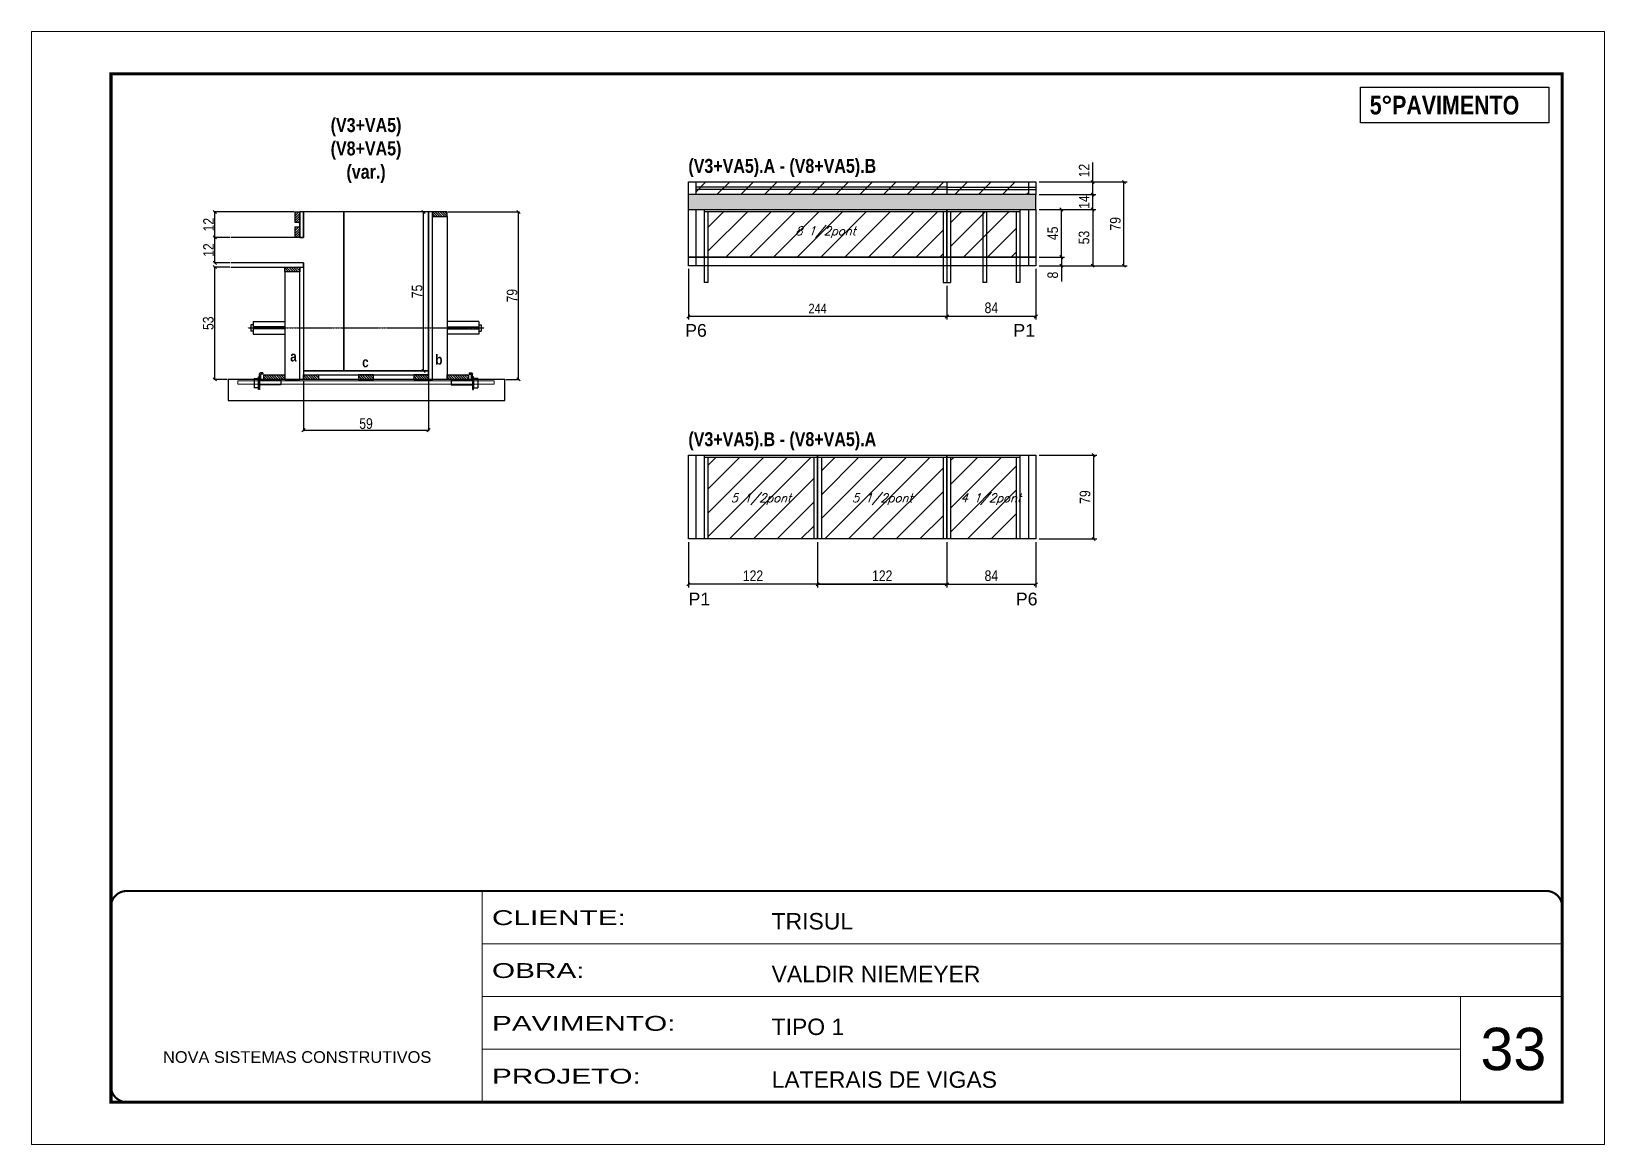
# Model space of a CAD drawing. Extents: x 3330 to 22105, y 1197 to 30204.
# Drawn here: x 12846 to 14331, y 19575 to 20625 of the extents above; entities that cross this region are included whole.
import ezdxf

# ---------------------------------------------------------------- set-up
doc = ezdxf.new("R2010")
doc.units = 0
for name, pattern in [('CONTINUO', [0]), ('DASHED', [0.75, 0.5, -0.25]), ('HIDDEN', [0.375, 0.25, -0.125])]:
    doc.linetypes.add(name, pattern=pattern)
for name, color, linetype in [('5', 5, 'Continuous'), ('barrote', 251, 'Continuous'), ('COTA', 241, 'Continuous'), ('detalhes', 4, 'Continuous'), ('NOMENCLATURA', 7, 'Continuous'), ('Painéis', 200, 'Continuous'), ('presilha', 1, 'Continuous'), ('SARR_2.2x10', 60, 'Continuous'), ('SARR_2.2x7', 40, 'Continuous'), ('SARR_3.5x7', 81, 'Continuous'), ('SARR_EDITAR', 141, 'Continuous'), ('TENSOR', 3, 'Continuous'), ('texto', 7, 'Continuous')]:
    doc.layers.add(name, color=color, linetype=linetype)
for name, color, linetype, lineweight in [('CARIMBO', 255, 'Continuous', 9), ('CONCRETO', 251, 'Continuous', 25), ('Folhas', 255, 'Continuous', 9), ('Hachura', 251, 'Continuous', 9), ('SARRAFO DE PRESSAO', 251, 'DASHED', 9), ('SCO-___-LAJ', 2, 'Continuous', 0)]:
    doc.layers.add(name, color=color, linetype=linetype, lineweight=lineweight)
doc.styles.add('ARIAL', font='arial.ttf')
doc.styles.add('COTA TECNICA', font='techl___.ttf', dxfattribs={"height": 10})
doc.styles.add('COTA TECNICA 2X', font='techl___.ttf', dxfattribs={"height": 10})
doc.styles.add('COTA TECNICA-50', font='techl___.ttf', dxfattribs={"height": 9})
doc.styles.add('Romans', font='romans.shx')
doc.styles.get("Standard").update_dxf_attribs({"font": 'arial.ttf'})
doc.styles.add('TECNICA', font='techb___.ttf', dxfattribs={"height": 10})
doc.styles.add('Tecnologia', font='')
doc.styles.get('Tecnologia').set_extended_font_data('Forgotten Futurist')
doc.dimstyles.new('COTA PAINEL-50', dxfattribs={"dimtxt": 9, "dimasz": 3, "dimexe": 3, "dimexo": 3, "dimgap": 3, "dimtad": 1, "dimdec": 1, "dimzin": 12, "dimdsep": 46, "dimtxsty": 'COTA TECNICA-50', "dimblk1": 'OBLIQUE', "dimblk2": 'OBLIQUE', "dimsah": 1, "dimcen": 0.9, "dimclrd": 4, "dimclre": 4, "dimclrt": 240, "dimadec": 1, "dimazin": 3, "dimtfac": 1, "dimtdec": 1, "dimtmove": 0, "dimatfit": 3, "dimfxl": 1, "dimtolj": 1, "dimtzin": 12, "dimarcsym": 0})
doc.dimstyles.new('PAINEL', dxfattribs={"dimtxt": 10, "dimasz": 3, "dimexe": 3, "dimexo": 3, "dimgap": 3, "dimtad": 1, "dimdec": 1, "dimzin": 12, "dimdsep": 46, "dimtxsty": 'COTA TECNICA', "dimblk1": 'OBLIQUE', "dimblk2": 'OBLIQUE', "dimsah": 1, "dimcen": 0.9, "dimclrd": 4, "dimclre": 4, "dimclrt": 240, "dimadec": 1, "dimazin": 3, "dimtfac": 1, "dimtdec": 1, "dimtmove": 0, "dimatfit": 3, "dimfxl": 1, "dimtolj": 1, "dimtzin": 12, "dimarcsym": 0})
doc.dimstyles.new('SECAO', dxfattribs={"dimscale": 0.333333, "dimtxt": 5, "dimasz": 9, "dimexe": 3, "dimexo": 3, "dimgap": 3, "dimtad": 1, "dimdec": 1, "dimlfac": 0.5, "dimzin": 12, "dimdsep": 46, "dimtxsty": 'COTA TECNICA 2X', "dimblk1": 'OBLIQUE', "dimblk2": 'OBLIQUE', "dimsah": 1, "dimcen": 0.9, "dimclrd": 4, "dimclre": 4, "dimclrt": 240, "dimadec": 1, "dimazin": 3, "dimtfac": 1, "dimtdec": 1, "dimtmove": 0, "dimatfit": 3, "dimfxl": 1, "dimtolj": 1, "dimtzin": 12, "dimarcsym": 0})
pattern_1 = [(135, (46338.4426, -103215.8474), (-1.122532015, -1.122532015), [])]
pattern_2 = [(45, (-116174.941, -6575.657), (-11.2253202, 11.2253202), [])]

# ---------------------------------------------------------------- blocks, each defined once
blk = doc.blocks.new('9999999999')
at = {"color": 30, "linetype": 'CONTINUO'}
for p, q in [((98564.6, 34230.2), (98564.6, 34429.4)), ((98564.6, 34379.6), (99584, 34379.6)), ((98564.6, 34329.8), (99488, 34329.8)), ((99584, 34329.8), (99488, 34329.8)), ((99488, 34329.8), (99488, 34230.2)), ((98564.6, 34280), (99488, 34280))]:
    blk.add_line(p, q, dxfattribs=at)
at = {"color": 30, "linetype": 'CONTINUO', "const_width": 2}
blk.add_lwpolyline([(99584, 34230.2), (99584, 34414.4, 0.414214), (99569, 34429.4), (98229, 34429.4, 0.414214), (98214, 34414.4), (98214, 34245.2, 0.414214), (98229, 34230.2), (99584, 34230.2)], format="xyb", dxfattribs=at)
at = {"layer": 'Folhas'}
blk.add_lwpolyline([(98139, 34190.2), (99624, 34190.2), (99624, 35240.2), (98139, 35240.2)], close=True, dxfattribs=at)
at = {"layer": 'Folhas', "color": 30, "const_width": 3}
blk.add_lwpolyline([(98214, 34230.2), (99584, 34230.2), (99584, 35200.2), (98214, 35200.2)], close=True, dxfattribs=at)
at = {"color": 7, "linetype": 'Continuous', "ltscale": 5, "style": 'ARIAL'}
for s, height, p in [('TRISUL', 15.48, (98837.7, 34393.1)), ('VALDIR NIEMEYER', 15.483, (98837.7, 34343.3)), ('TIPO 1', 15.48, (98837.7, 34293.5)), ('NOVA SISTEMAS CONSTRUTIVOS', 11.059, (98263.2, 34267.2)), ('LATERAIS DE VIGAS', 15.483, (98837.7, 34243.7))]:
    blk.add_text(s, height=height, dxfattribs=at).set_placement(p)
at = {"layer": 'Folhas', "color": 7, "style": 'Tecnologia', "width": 1.5}
for s, p in [('CLIENTE:', (98573.7, 34397.2)), ('OBRA:', (98573.7, 34347.3)), ('PAVIMENTO:', (98573.7, 34297.5)), ('PROJETO:', (98573.7, 34247.7))]:
    blk.add_text(s, height=14, dxfattribs=at).set_placement(p)
blk = doc.blocks.new('PRESILHA METÁLICA 1')
at = {"layer": 'presilha'}
for p, q in [((0, 13), (6, 13)), ((0, 13), (0, 0)), ((6, 0), (0, 0)), ((6, 15.5), (7.5, 15.5)), ((6, -2.5), (6, 15.5)), ((6, 13), (6, 0)), ((7.5, 10.6), (7.5, 19.9)), ((7.5, 15.5), (7.5, -2.5)), ((37.5, 4.1), (7.5, 4.1)), ((12, 21), (8.6, 21)), ((9, 11.6), (9, 18.9)), ((12, 19.5), (9.6, 19.5)), ((37.5, 11), (9.6, 11)), ((12, 21), (12, 19.5)), ((37.5, 11), (37.5, 4.1)), ((7.5, -2.5), (6, -2.5))]:
    blk.add_line(p, q, dxfattribs=at)
for centre, radius, start, end in [((8.6, 19.9), 1.14, 90, 180), ((9.6, 18.9), 0.57, 90, 180), ((9.6, 11.6), 0.57, 180, 270)]:
    blk.add_arc(centre, radius, start, end, dxfattribs=at)
blk = doc.blocks.new('_Oblique')
at = {"color": 0, "linetype": 'ByBlock', "lineweight": -2}
blk.add_line((-0.5, -0.5), (0.5, 0.5), dxfattribs=at)
blk = doc.blocks.new('*D2192')
at = {"layer": 'COTA', "color": 4, "lineweight": -2, "transparency": 16777216}
for p, q in [((13239.5, 20454.3), (13306.9, 20454.3)), ((13305.9, 20296.3), (13305.9, 20454.3)), ((13293.9, 20296.3), (13306.9, 20296.3))]:
    blk.add_line(p, q, dxfattribs=at)
at = {"layer": 'Defpoints', "color": 0, "transparency": 16777216}
for p in [(13238.5, 20454.3), (13305.9, 20454.3), (13292.9, 20296.3)]:
    blk.add_point(p, dxfattribs=at)
at = {"layer": 'COTA', "color": 4, "lineweight": -2, "transparency": 16777216, "xscale": 3, "yscale": 3, "zscale": 3}
for p, rotation in [((13305.9, 20454.3), 90), ((13305.9, 20296.3), 270)]:
    blk.add_blockref('_Oblique', p, dxfattribs=dict(at, rotation=rotation))
at = {"layer": 'COTA', "color": 240, "transparency": 16777216, "insert": (13299.8, 20375.3), "char_height": 10, "attachment_point": 5, "rotation": 90, "style": 'COTA TECNICA 2X'}
blk.add_mtext('\\A1;79', dxfattribs=at)
blk = doc.blocks.new('*D2193')
at = {"layer": 'COTA', "color": 4, "lineweight": -2, "transparency": 16777216}
for p, q in [((13219.9, 20454.3), (13215.2, 20454.3)), ((13216.2, 20304.3), (13216.2, 20454.3)), ((13219.9, 20304.3), (13215.2, 20304.3))]:
    blk.add_line(p, q, dxfattribs=at)
at = {"layer": 'Defpoints', "color": 0, "transparency": 16777216}
for p in [(13216.2, 20454.3), (13220.9, 20454.3), (13220.9, 20304.3)]:
    blk.add_point(p, dxfattribs=at)
at = {"layer": 'COTA', "color": 4, "lineweight": -2, "transparency": 16777216, "xscale": 3, "yscale": 3, "zscale": 3}
for p, rotation in [((13216.2, 20454.3), 90), ((13216.2, 20304.3), 270)]:
    blk.add_blockref('_Oblique', p, dxfattribs=dict(at, rotation=rotation))
at = {"layer": 'COTA', "color": 240, "transparency": 16777216, "insert": (13210.1, 20379.3), "char_height": 10, "attachment_point": 5, "rotation": 90, "style": 'COTA TECNICA 2X'}
blk.add_mtext('\\A1;75', dxfattribs=at)
blk = doc.blocks.new('*D2194')
at = {"layer": 'COTA', "color": 4, "lineweight": -2, "transparency": 16777216}
for p, q in [((13033.2, 20402.3), (13018.2, 20402.3)), ((13019.2, 20296.3), (13019.2, 20402.3)), ((13030.8, 20296.3), (13018.2, 20296.3))]:
    blk.add_line(p, q, dxfattribs=at)
at = {"layer": 'Defpoints', "color": 0, "transparency": 16777216}
for p in [(13019.2, 20402.3), (13034.2, 20402.3), (13031.8, 20296.3)]:
    blk.add_point(p, dxfattribs=at)
at = {"layer": 'COTA', "color": 4, "lineweight": -2, "transparency": 16777216, "xscale": 3, "yscale": 3, "zscale": 3}
for p, rotation in [((13019.2, 20402.3), 90), ((13019.2, 20296.3), 270)]:
    blk.add_blockref('_Oblique', p, dxfattribs=dict(at, rotation=rotation))
at = {"layer": 'COTA', "color": 240, "transparency": 16777216, "insert": (13013, 20349.3), "char_height": 10, "attachment_point": 5, "rotation": 90, "style": 'COTA TECNICA 2X'}
blk.add_mtext('\\A1;53', dxfattribs=at)
blk = doc.blocks.new('*D2195')
at = {"layer": 'COTA', "color": 4, "lineweight": -2, "transparency": 16777216}
for p, q in [((13033.2, 20430.3), (13018.2, 20430.3)), ((13019.2, 20406.3), (13019.2, 20430.3)), ((13033.2, 20406.3), (13018.2, 20406.3))]:
    blk.add_line(p, q, dxfattribs=at)
at = {"layer": 'Defpoints', "color": 0, "transparency": 16777216}
for p in [(13019.2, 20430.3), (13034.2, 20430.3), (13034.2, 20406.3)]:
    blk.add_point(p, dxfattribs=at)
at = {"layer": 'COTA', "color": 4, "lineweight": -2, "transparency": 16777216, "xscale": 3, "yscale": 3, "zscale": 3}
for p, rotation in [((13019.2, 20430.3), 90), ((13019.2, 20406.3), 270)]:
    blk.add_blockref('_Oblique', p, dxfattribs=dict(at, rotation=rotation))
at = {"layer": 'COTA', "color": 240, "transparency": 16777216, "insert": (13013.2, 20418.3), "char_height": 10, "attachment_point": 5, "rotation": 90, "style": 'COTA TECNICA 2X'}
blk.add_mtext('\\A1;12', dxfattribs=at)
blk = doc.blocks.new('*D2196')
at = {"layer": 'COTA', "color": 4, "lineweight": -2, "transparency": 16777216}
for p, q in [((13093.9, 20454.3), (13018.2, 20454.3)), ((13019.2, 20430.3), (13019.2, 20454.3)), ((13033.2, 20430.3), (13018.2, 20430.3))]:
    blk.add_line(p, q, dxfattribs=at)
at = {"layer": 'Defpoints', "color": 0, "transparency": 16777216}
for p in [(13019.2, 20454.3), (13094.9, 20454.3), (13034.2, 20430.3)]:
    blk.add_point(p, dxfattribs=at)
at = {"layer": 'COTA', "color": 4, "lineweight": -2, "transparency": 16777216, "xscale": 3, "yscale": 3, "zscale": 3}
for p, rotation in [((13019.2, 20454.3), 90), ((13019.2, 20430.3), 270)]:
    blk.add_blockref('_Oblique', p, dxfattribs=dict(at, rotation=rotation))
at = {"layer": 'COTA', "color": 240, "transparency": 16777216, "insert": (13013.2, 20442.3), "char_height": 10, "attachment_point": 5, "rotation": 90, "style": 'COTA TECNICA 2X'}
blk.add_mtext('\\A1;12', dxfattribs=at)
blk = doc.blocks.new('*D2197')
at = {"layer": 'COTA', "color": 4, "lineweight": -2, "transparency": 16777216}
for p, q in [((13102.9, 20295.3), (13102.9, 20247.4)), ((13220.9, 20295.3), (13220.9, 20247.4)), ((13102.9, 20248.4), (13220.9, 20248.4))]:
    blk.add_line(p, q, dxfattribs=at)
at = {"layer": 'Defpoints', "color": 0, "transparency": 16777216}
for p in [(13102.9, 20296.3), (13220.9, 20296.3), (13220.9, 20248.4)]:
    blk.add_point(p, dxfattribs=at)
at = {"layer": 'COTA', "color": 4, "lineweight": -2, "transparency": 16777216, "xscale": 3, "yscale": 3, "zscale": 3, "rotation": 180}
blk.add_blockref('_Oblique', (13102.9, 20248.4), dxfattribs=at)
at = {"layer": 'COTA', "color": 4, "lineweight": -2, "transparency": 16777216, "xscale": 3, "yscale": 3, "zscale": 3}
blk.add_blockref('_Oblique', (13220.9, 20248.4), dxfattribs=at)
at = {"layer": 'COTA', "color": 240, "transparency": 16777216, "insert": (13161.9, 20254.6), "char_height": 10, "attachment_point": 5, "style": 'COTA TECNICA 2X'}
blk.add_mtext('\\A1;59', dxfattribs=at)
blk = doc.blocks.new('*D2203')
at = {"layer": 'COTA', "color": 4, "linetype": 'ByBlock', "lineweight": -2, "transparency": 16777216}
for p, q in [((13466.2, 20400.6), (13466.2, 20352.7)), ((13710.2, 20384.6), (13710.2, 20352.7)), ((13710.2, 20355.7), (13466.2, 20355.7))]:
    blk.add_line(p, q, dxfattribs=at)
at = {"layer": 'Defpoints', "color": 0, "linetype": 'ByBlock', "transparency": 16777216}
for p in [(13466.2, 20403.6), (13710.2, 20387.6), (13466.2, 20355.7)]:
    blk.add_point(p, dxfattribs=at)
at = {"layer": 'COTA', "color": 4, "linetype": 'ByBlock', "lineweight": -2, "transparency": 16777216, "xscale": 3, "yscale": 3, "zscale": 3, "rotation": 180}
blk.add_blockref('_Oblique', (13466.2, 20355.7), dxfattribs=at)
at = {"layer": 'COTA', "color": 4, "linetype": 'ByBlock', "lineweight": -2, "transparency": 16777216, "xscale": 3, "yscale": 3, "zscale": 3}
blk.add_blockref('_Oblique', (13710.2, 20355.7), dxfattribs=at)
at = {"layer": 'COTA', "color": 240, "linetype": 'ByBlock', "transparency": 16777216, "insert": (13588.2, 20363.2), "char_height": 9, "attachment_point": 5, "style": 'COTA TECNICA-50'}
blk.add_mtext('\\A1;244', dxfattribs=at)
blk = doc.blocks.new('*D2204')
at = {"layer": 'COTA', "color": 4, "linetype": 'ByBlock', "lineweight": -2, "transparency": 16777216}
for p, q in [((13794.2, 20400.6), (13794.2, 20352.7)), ((13710.2, 20384.6), (13710.2, 20352.7)), ((13794.2, 20355.7), (13710.2, 20355.7))]:
    blk.add_line(p, q, dxfattribs=at)
at = {"layer": 'Defpoints', "color": 0, "linetype": 'ByBlock', "transparency": 16777216}
for p in [(13794.2, 20403.6), (13710.2, 20387.6), (13710.2, 20355.7)]:
    blk.add_point(p, dxfattribs=at)
at = {"layer": 'COTA', "color": 4, "linetype": 'ByBlock', "lineweight": -2, "transparency": 16777216, "xscale": 3, "yscale": 3, "zscale": 3, "rotation": 180}
blk.add_blockref('_Oblique', (13710.2, 20355.7), dxfattribs=at)
at = {"layer": 'COTA', "color": 4, "linetype": 'ByBlock', "lineweight": -2, "transparency": 16777216, "xscale": 3, "yscale": 3, "zscale": 3}
blk.add_blockref('_Oblique', (13794.2, 20355.7), dxfattribs=at)
at = {"layer": 'COTA', "color": 240, "linetype": 'ByBlock', "transparency": 16777216, "insert": (13752.2, 20363.8), "char_height": 10, "attachment_point": 5, "style": 'COTA TECNICA'}
blk.add_mtext('\\A1;84', dxfattribs=at)
blk = doc.blocks.new('*D2205')
at = {"layer": 'COTA', "color": 4, "linetype": 'ByBlock', "lineweight": -2, "transparency": 16777216}
for p, q in [((13797.2, 20456.6), (13850.9, 20456.6)), ((13847.9, 20456.6), (13847.9, 20403.6)), ((13797.2, 20403.6), (13850.9, 20403.6))]:
    blk.add_line(p, q, dxfattribs=at)
at = {"layer": 'Defpoints', "color": 0, "linetype": 'ByBlock', "transparency": 16777216}
for p in [(13794.2, 20456.6), (13794.2, 20403.6), (13847.9, 20403.6)]:
    blk.add_point(p, dxfattribs=at)
at = {"layer": 'COTA', "color": 4, "linetype": 'ByBlock', "lineweight": -2, "transparency": 16777216, "xscale": 3, "yscale": 3, "zscale": 3}
for p, rotation in [((13847.9, 20456.6), 90), ((13847.9, 20403.6), 270)]:
    blk.add_blockref('_Oblique', p, dxfattribs=dict(at, rotation=rotation))
at = {"layer": 'COTA', "color": 240, "linetype": 'ByBlock', "transparency": 16777216, "insert": (13839.7, 20430.1), "char_height": 10, "attachment_point": 5, "rotation": 90, "style": 'COTA TECNICA'}
blk.add_mtext('\\A1;53', dxfattribs=at)
blk = doc.blocks.new('*D2206')
at = {"layer": 'COTA', "color": 4, "linetype": 'ByBlock', "lineweight": -2, "transparency": 16777216}
for p, q in [((13797.2, 20470.6), (13850.9, 20470.6)), ((13847.9, 20456.6), (13847.9, 20470.6)), ((13797.2, 20456.6), (13850.9, 20456.6))]:
    blk.add_line(p, q, dxfattribs=at)
at = {"layer": 'Defpoints', "color": 0, "linetype": 'ByBlock', "transparency": 16777216}
for p in [(13794.2, 20470.6), (13847.9, 20470.6), (13794.2, 20456.6)]:
    blk.add_point(p, dxfattribs=at)
at = {"layer": 'COTA', "color": 4, "linetype": 'ByBlock', "lineweight": -2, "transparency": 16777216, "xscale": 3, "yscale": 3, "zscale": 3}
for p, rotation in [((13847.9, 20470.6), 90), ((13847.9, 20456.6), 270)]:
    blk.add_blockref('_Oblique', p, dxfattribs=dict(at, rotation=rotation))
at = {"layer": 'COTA', "color": 240, "linetype": 'ByBlock', "transparency": 16777216, "insert": (13839.8, 20463.6), "char_height": 10, "attachment_point": 5, "rotation": 90, "style": 'COTA TECNICA'}
blk.add_mtext('\\A1;14', dxfattribs=at)
blk = doc.blocks.new('*D2207')
at = {"layer": 'COTA', "color": 4, "linetype": 'ByBlock', "lineweight": -2, "transparency": 16777216}
for p, q in [((13797.2, 20456.6), (13821.3, 20456.6)), ((13818.3, 20411.6), (13818.3, 20456.6)), ((13797.2, 20411.6), (13821.3, 20411.6))]:
    blk.add_line(p, q, dxfattribs=at)
at = {"layer": 'Defpoints', "color": 0, "linetype": 'ByBlock', "transparency": 16777216}
for p in [(13794.2, 20456.6), (13818.3, 20456.6), (13794.2, 20411.6)]:
    blk.add_point(p, dxfattribs=at)
at = {"layer": 'COTA', "color": 4, "linetype": 'ByBlock', "lineweight": -2, "transparency": 16777216, "xscale": 3, "yscale": 3, "zscale": 3}
for p, rotation in [((13818.3, 20456.6), 90), ((13818.3, 20411.6), 270)]:
    blk.add_blockref('_Oblique', p, dxfattribs=dict(at, rotation=rotation))
at = {"layer": 'COTA', "color": 240, "linetype": 'ByBlock', "transparency": 16777216, "insert": (13810.2, 20434.1), "char_height": 10, "attachment_point": 5, "rotation": 90, "style": 'COTA TECNICA'}
blk.add_mtext('\\A1;45', dxfattribs=at)
blk = doc.blocks.new('*D2208')
at = {"layer": 'COTA', "color": 4, "linetype": 'ByBlock', "lineweight": -2, "transparency": 16777216}
for p, q in [((13797.2, 20411.6), (13821.3, 20411.6)), ((13818.3, 20411.6), (13818.3, 20403.6)), ((13797.2, 20403.6), (13821.3, 20403.6)), ((13818.3, 20403.6), (13818.3, 20388.8))]:
    blk.add_line(p, q, dxfattribs=at)
at = {"layer": 'Defpoints', "color": 0, "linetype": 'ByBlock', "transparency": 16777216}
for p in [(13794.2, 20411.6), (13794.2, 20403.6), (13818.3, 20403.6)]:
    blk.add_point(p, dxfattribs=at)
at = {"layer": 'COTA', "color": 4, "linetype": 'ByBlock', "lineweight": -2, "transparency": 16777216, "xscale": 3, "yscale": 3, "zscale": 3}
for p, rotation in [((13818.3, 20411.6), 90), ((13818.3, 20403.6), 270)]:
    blk.add_blockref('_Oblique', p, dxfattribs=dict(at, rotation=rotation))
at = {"layer": 'COTA', "color": 240, "linetype": 'ByBlock', "transparency": 16777216, "insert": (13810.2, 20394.7), "char_height": 10, "attachment_point": 5, "rotation": 90, "style": 'COTA TECNICA'}
blk.add_mtext('\\A1;8', dxfattribs=at)
blk = doc.blocks.new('*D2209')
at = {"layer": 'COTA', "color": 4, "linetype": 'ByBlock', "lineweight": -2, "transparency": 16777216}
for p, q in [((13847.9, 20482.6), (13847.9, 20500.9)), ((13797.2, 20482.6), (13850.9, 20482.6)), ((13847.9, 20470.6), (13847.9, 20482.6)), ((13797.2, 20470.6), (13850.9, 20470.6))]:
    blk.add_line(p, q, dxfattribs=at)
at = {"layer": 'Defpoints', "color": 0, "linetype": 'ByBlock', "transparency": 16777216}
for p in [(13794.2, 20482.6), (13847.9, 20482.6), (13794.2, 20470.6)]:
    blk.add_point(p, dxfattribs=at)
at = {"layer": 'COTA', "color": 4, "linetype": 'ByBlock', "lineweight": -2, "transparency": 16777216, "xscale": 3, "yscale": 3, "zscale": 3}
for p, rotation in [((13847.9, 20482.6), 90), ((13847.9, 20470.6), 270)]:
    blk.add_blockref('_Oblique', p, dxfattribs=dict(at, rotation=rotation))
at = {"layer": 'COTA', "color": 240, "linetype": 'ByBlock', "transparency": 16777216, "insert": (13839.8, 20493.3), "char_height": 10, "attachment_point": 5, "rotation": 90, "style": 'COTA TECNICA'}
blk.add_mtext('\\A1;12', dxfattribs=at)
blk = doc.blocks.new('*D2210')
at = {"layer": 'COTA', "color": 4, "linetype": 'ByBlock', "lineweight": -2, "transparency": 16777216}
for p, q in [((13797.2, 20482.6), (13880.4, 20482.6)), ((13877.4, 20403.6), (13877.4, 20482.6)), ((13797.2, 20403.6), (13880.4, 20403.6))]:
    blk.add_line(p, q, dxfattribs=at)
at = {"layer": 'Defpoints', "color": 0, "linetype": 'ByBlock', "transparency": 16777216}
for p in [(13794.2, 20482.6), (13877.4, 20482.6), (13794.2, 20403.6)]:
    blk.add_point(p, dxfattribs=at)
at = {"layer": 'COTA', "color": 4, "linetype": 'ByBlock', "lineweight": -2, "transparency": 16777216, "xscale": 3, "yscale": 3, "zscale": 3}
for p, rotation in [((13877.4, 20482.6), 90), ((13877.4, 20403.6), 270)]:
    blk.add_blockref('_Oblique', p, dxfattribs=dict(at, rotation=rotation))
at = {"layer": 'COTA', "color": 240, "linetype": 'ByBlock', "transparency": 16777216, "insert": (13869.3, 20443.1), "char_height": 10, "attachment_point": 5, "rotation": 90, "style": 'COTA TECNICA'}
blk.add_mtext('\\A1;79', dxfattribs=at)
blk = doc.blocks.new('*D2214')
at = {"layer": 'COTA', "color": 4, "linetype": 'ByBlock', "lineweight": -2, "transparency": 16777216}
for p, q in [((13466.2, 20142.8), (13466.2, 20100)), ((13588.2, 20142.8), (13588.2, 20100)), ((13588.2, 20103), (13466.2, 20103))]:
    blk.add_line(p, q, dxfattribs=at)
at = {"layer": 'Defpoints', "color": 0, "linetype": 'ByBlock', "transparency": 16777216}
for p in [(13466.2, 20145.8), (13588.2, 20145.8), (13466.2, 20103)]:
    blk.add_point(p, dxfattribs=at)
at = {"layer": 'COTA', "color": 4, "linetype": 'ByBlock', "lineweight": -2, "transparency": 16777216, "xscale": 3, "yscale": 3, "zscale": 3, "rotation": 180}
blk.add_blockref('_Oblique', (13466.2, 20103), dxfattribs=at)
at = {"layer": 'COTA', "color": 4, "linetype": 'ByBlock', "lineweight": -2, "transparency": 16777216, "xscale": 3, "yscale": 3, "zscale": 3}
blk.add_blockref('_Oblique', (13588.2, 20103), dxfattribs=at)
at = {"layer": 'COTA', "color": 240, "linetype": 'ByBlock', "transparency": 16777216, "insert": (13527.2, 20111.1), "char_height": 10, "attachment_point": 5, "style": 'COTA TECNICA'}
blk.add_mtext('\\A1;122', dxfattribs=at)
blk = doc.blocks.new('*D2215')
at = {"layer": 'COTA', "color": 4, "linetype": 'ByBlock', "lineweight": -2, "transparency": 16777216}
for p, q in [((13588.2, 20142.8), (13588.2, 20100)), ((13710.2, 20142.8), (13710.2, 20100)), ((13588.2, 20103), (13710.2, 20103))]:
    blk.add_line(p, q, dxfattribs=at)
at = {"layer": 'Defpoints', "color": 0, "linetype": 'ByBlock', "transparency": 16777216}
for p in [(13588.2, 20145.8), (13710.2, 20145.8), (13710.2, 20103)]:
    blk.add_point(p, dxfattribs=at)
at = {"layer": 'COTA', "color": 4, "linetype": 'ByBlock', "lineweight": -2, "transparency": 16777216, "xscale": 3, "yscale": 3, "zscale": 3, "rotation": 180}
blk.add_blockref('_Oblique', (13588.2, 20103), dxfattribs=at)
at = {"layer": 'COTA', "color": 4, "linetype": 'ByBlock', "lineweight": -2, "transparency": 16777216, "xscale": 3, "yscale": 3, "zscale": 3}
blk.add_blockref('_Oblique', (13710.2, 20103), dxfattribs=at)
at = {"layer": 'COTA', "color": 240, "linetype": 'ByBlock', "transparency": 16777216, "insert": (13649.2, 20111.1), "char_height": 10, "attachment_point": 5, "style": 'COTA TECNICA'}
blk.add_mtext('\\A1;122', dxfattribs=at)
blk = doc.blocks.new('*D2216')
at = {"layer": 'COTA', "color": 4, "linetype": 'ByBlock', "lineweight": -2, "transparency": 16777216}
for p, q in [((13588.2, 20142.8), (13588.2, 20100)), ((13710.2, 20142.8), (13710.2, 20100)), ((13710.2, 20103), (13588.2, 20103))]:
    blk.add_line(p, q, dxfattribs=at)
at = {"layer": 'Defpoints', "color": 0, "linetype": 'ByBlock', "transparency": 16777216}
for p in [(13588.2, 20145.8), (13710.2, 20145.8), (13588.2, 20103)]:
    blk.add_point(p, dxfattribs=at)
at = {"layer": 'COTA', "color": 4, "linetype": 'ByBlock', "lineweight": -2, "transparency": 16777216, "xscale": 3, "yscale": 3, "zscale": 3, "rotation": 180}
blk.add_blockref('_Oblique', (13588.2, 20103), dxfattribs=at)
at = {"layer": 'COTA', "color": 4, "linetype": 'ByBlock', "lineweight": -2, "transparency": 16777216, "xscale": 3, "yscale": 3, "zscale": 3}
blk.add_blockref('_Oblique', (13710.2, 20103), dxfattribs=at)
at = {"layer": 'COTA', "color": 240, "linetype": 'ByBlock', "transparency": 16777216, "insert": (13649.2, 20111.1), "char_height": 10, "attachment_point": 5, "style": 'COTA TECNICA'}
blk.add_mtext('\\A1;122', dxfattribs=at)
blk = doc.blocks.new('*D2217')
at = {"layer": 'COTA', "color": 4, "linetype": 'ByBlock', "lineweight": -2, "transparency": 16777216}
for p, q in [((13710.2, 20142.8), (13710.2, 20100)), ((13794.2, 20142.8), (13794.2, 20100)), ((13710.2, 20103), (13794.2, 20103))]:
    blk.add_line(p, q, dxfattribs=at)
at = {"layer": 'Defpoints', "color": 0, "linetype": 'ByBlock', "transparency": 16777216}
for p in [(13710.2, 20145.8), (13794.2, 20145.8), (13794.2, 20103)]:
    blk.add_point(p, dxfattribs=at)
at = {"layer": 'COTA', "color": 4, "linetype": 'ByBlock', "lineweight": -2, "transparency": 16777216, "xscale": 3, "yscale": 3, "zscale": 3, "rotation": 180}
blk.add_blockref('_Oblique', (13710.2, 20103), dxfattribs=at)
at = {"layer": 'COTA', "color": 4, "linetype": 'ByBlock', "lineweight": -2, "transparency": 16777216, "xscale": 3, "yscale": 3, "zscale": 3}
blk.add_blockref('_Oblique', (13794.2, 20103), dxfattribs=at)
at = {"layer": 'COTA', "color": 240, "linetype": 'ByBlock', "transparency": 16777216, "insert": (13752.2, 20111.1), "char_height": 10, "attachment_point": 5, "style": 'COTA TECNICA'}
blk.add_mtext('\\A1;84', dxfattribs=at)
blk = doc.blocks.new('*D2218')
at = {"layer": 'COTA', "color": 4, "linetype": 'ByBlock', "lineweight": -2, "transparency": 16777216}
for p, q in [((13797.2, 20224.8), (13851.8, 20224.8)), ((13848.8, 20145.8), (13848.8, 20224.8)), ((13797.2, 20145.8), (13851.8, 20145.8))]:
    blk.add_line(p, q, dxfattribs=at)
at = {"layer": 'Defpoints', "color": 0, "linetype": 'ByBlock', "transparency": 16777216}
for p in [(13794.2, 20224.8), (13848.8, 20224.8), (13794.2, 20145.8)]:
    blk.add_point(p, dxfattribs=at)
at = {"layer": 'COTA', "color": 4, "linetype": 'ByBlock', "lineweight": -2, "transparency": 16777216, "xscale": 3, "yscale": 3, "zscale": 3}
for p, rotation in [((13848.8, 20224.8), 90), ((13848.8, 20145.8), 270)]:
    blk.add_blockref('_Oblique', p, dxfattribs=dict(at, rotation=rotation))
at = {"layer": 'COTA', "color": 240, "linetype": 'ByBlock', "transparency": 16777216, "insert": (13840.7, 20185.3), "char_height": 10, "attachment_point": 5, "rotation": 90, "style": 'COTA TECNICA'}
blk.add_mtext('\\A1;79', dxfattribs=at)

msp = doc.modelspace()

# ---------------------------------------------------------------- hatches: boundary and pattern name
at = {"layer": 'COTA', "linetype": 'ByBlock'}
h = msp.add_hatch(dxfattribs=at)
h.set_pattern_fill('AR-CONC', color=256, scale=0.03)
h.set_pattern_definition([(50, (-117565.7733, -9535.134), (5.46554007, -0.47817257), [0.5715, -6.2865]), (355, (-117565.7733, -9535.134), (-1.05730264, 5.73170536), [0.4572, -5.02921753]), (100.4514447, (-117565.318, -9535.174), (4.40823741, 5.25353256), [0.48570026, -5.34270734]), (46.1842, (-117565.7733, -9533.61), (8.13237123, -1.26126984), [0.85725, -9.42975]), (96.6355576, (-117565.096, -9533.715), (7.122124, 7.42278374), [0.7285507, -8.01406824]), (351.184151, (-117565.773, -9533.61), (7.122124, 7.42278374), [0.685799, -7.54379196]), (21, (-117565.0113, -9533.991), (4.54843174, -3.06795595), [0.5715, -6.2865]), (326, (-117565.0113, -9533.991), (1.85406085, 5.52563898), [0.4572, -5.0292]), (71.451445, (-117564.6323, -9534.2467), (6.40249258, 2.45768307), [0.48570026, -5.34269813]), (37.5, (-117565.7733, -9535.134), (0.092658098, 2.536651166), [0, -4.96824, 0, -5.1054, 0, -5.04825]), (7.5, (-117565.7733, -9535.134), (2.004589875, 3.005417245), [0, -2.91084, 0, -4.85394, 0, -1.92405]), (327.5, (-117567.4726, -9535.134), (4.067717855, -0.17186232), [0, -1.905, 0, -5.9436, 0, -7.8867]), (317.5, (-117568.2346, -9535.134), (4.44387544, 0.76279473), [0, -2.4765, 0, -3.94716, 0, -5.6007])])
h.paths.add_polyline_path([(13710.21, 20470.6), (13466.21, 20470.6), (13466.21, 20456.6), (13710.21, 20456.6), (13794.21, 20456.6), (13794.21, 20470.6)])
at = {"layer": 'Hachura', "linetype": 'ByBlock'}
h = msp.add_hatch(dxfattribs=at)
h.set_pattern_fill('ANSI31', color=256, scale=5)
h.set_pattern_definition(pattern_2)
h.paths.add_polyline_path([(13473.21, 20482.6), (13473.21, 20477.6), (13710.21, 20477.6), (13710.21, 20482.6)])
h.paths.add_polyline_path([(13710.21, 20482.6), (13710.21, 20477.6), (13787.21, 20477.6), (13787.21, 20482.6)])
h.paths.add_polyline_path([(13787.21, 20470.6), (13787.21, 20475.6), (13710.21, 20475.6), (13710.21, 20470.6)])
h.paths.add_polyline_path([(13710.21, 20475.6), (13473.21, 20475.6), (13473.21, 20470.6), (13710.21, 20470.6)])
h.paths.add_polyline_path([(13473.21, 20477.6), (13473.21, 20475.6), (13710.21, 20475.6), (13710.21, 20477.6)])
h.paths.add_polyline_path([(13787.21, 20475.6), (13787.21, 20477.6), (13710.21, 20477.6), (13710.21, 20475.6)])
h = msp.add_hatch(dxfattribs=at)
h.set_pattern_fill('ANSI31', color=256, scale=5)
h.set_pattern_definition(pattern_2)
h.paths.add_polyline_path([(13484.71, 20454.4), (13484.71, 20411.6), (13706.71, 20411.6), (13706.71, 20454.4)])
h.paths.add_polyline_path([(13713.71, 20411.6), (13744.18, 20411.6), (13744.18, 20454.4), (13713.71, 20454.4)])
h.paths.add_polyline_path([(13775.71, 20454.4), (13747.68, 20454.4), (13747.68, 20411.6), (13775.71, 20411.6)])
h.paths.add_polyline_path([(13744.18, 20411.6), (13747.68, 20411.6), (13747.68, 20454.4), (13744.18, 20454.4)])
h = msp.add_hatch(dxfattribs=at)
h.set_pattern_fill('ANSI31', color=256, scale=5)
h.set_pattern_definition(pattern_2)
h.paths.add_polyline_path([(13484.71, 20222.59), (13484.71, 20145.79), (13584.71, 20145.79), (13584.71, 20222.59)])
h.paths.add_polyline_path([(13591.71, 20222.59), (13591.71, 20145.79), (13706.71, 20145.79), (13706.71, 20222.59)])
h.paths.add_polyline_path([(13713.71, 20222.59), (13713.71, 20145.79), (13775.71, 20145.79), (13775.71, 20222.59)])
at = {"layer": 'SARR_2.2x10'}
h = msp.add_hatch(dxfattribs=at)
h.set_pattern_fill('ANSI31', color=256, scale=0.5, angle=90)
h.set_pattern_definition([(135, (46258.8426, -103215.8474), (-1.122532015, -1.122532015), [])])
h.paths.add_polyline_path([(13065.3, 20300.72), (13065.3, 20296.32), (13085.3, 20296.32), (13085.3, 20300.72)])
h = msp.add_hatch(dxfattribs=at)
h.set_pattern_fill('ANSI31', color=256, scale=0.5, angle=90)
h.set_pattern_definition([(135, (46432.0426, -103215.8474), (-1.122532015, -1.122532015), [])])
h.paths.add_polyline_path([(13238.5, 20300.72), (13238.5, 20296.32), (13258.5, 20296.32), (13258.5, 20300.72)])
at = {"layer": 'SARR_2.2x7'}
h = msp.add_hatch(dxfattribs=at)
h.set_pattern_fill('ANSI31', color=256, scale=0.5, angle=180)
h.set_pattern_definition([(225, (136611.4736, 53607.861), (1.122532015, -1.122532015), [])])
h.paths.add_polyline_path([(13094.9, 20444.32), (13099.3, 20444.32), (13099.3, 20454.32), (13094.9, 20454.32)])
h = msp.add_hatch(dxfattribs=at)
h.set_pattern_fill('ANSI31', color=256, scale=0.5, angle=90)
h.set_pattern_definition([(135, (46332.8426, -103062.2474), (-1.122532015, -1.122532015), [])])
h.paths.add_polyline_path([(13224.5, 20454.32), (13224.5, 20449.92), (13238.5, 20449.92), (13238.5, 20454.32)])
h = msp.add_hatch(dxfattribs=at)
h.set_pattern_fill('ANSI31', color=256, scale=0.5, angle=180)
h.set_pattern_definition([(225, (136611.4736, 53593.861), (1.122532015, -1.122532015), [])])
h.paths.add_polyline_path([(13094.9, 20430.32), (13099.3, 20430.32), (13099.3, 20440.32), (13094.9, 20440.32)])
h = msp.add_hatch(dxfattribs=at)
h.set_pattern_fill('ANSI31', color=256, scale=0.5, angle=90)
h.set_pattern_definition([(135, (46252.8426, -103114.2474), (-1.122532015, -1.122532015), [])])
h.paths.add_polyline_path([(13099.3, 20402.32), (13099.3, 20397.92), (13085.3, 20397.92), (13085.3, 20402.32)])
h = msp.add_hatch(dxfattribs=at)
h.set_pattern_fill('ANSI31', color=256, scale=0.5, angle=90)
h.set_pattern_definition(pattern_1)
h.paths.add_polyline_path([(13116.9, 20296.32), (13116.9, 20300.72), (13102.9, 20300.72), (13102.9, 20296.32)])
h = msp.add_hatch(dxfattribs=at)
h.set_pattern_fill('ANSI31', color=256, scale=0.5, angle=90)
h.set_pattern_definition([(135, (46286.4426, -103215.8474), (-1.122532015, -1.122532015), [])])
h.paths.add_polyline_path([(13154.9, 20296.32), (13154.9, 20300.72), (13168.9, 20300.72), (13168.9, 20296.32)])
h = msp.add_hatch(dxfattribs=at)
h.set_pattern_fill('ANSI31', color=256, scale=0.5, angle=90)
h.set_pattern_definition(pattern_1)
h.paths.add_polyline_path([(13206.9, 20296.32), (13206.9, 20300.72), (13220.9, 20300.72), (13220.9, 20296.32)])

# ---------------------------------------------------------------- linework, layer by layer
at = {"ltscale": 3}
for p, q in [((13053.3, 20347.89), (13053.3, 20341.89)), ((13055.3, 20347.89), (13053.3, 20347.89)), ((13055.3, 20350.89), (13055.3, 20338.89)), ((13055.3, 20350.89), (13085.3, 20350.89)), ((13085.3, 20345.89), (13055.3, 20345.89)), ((13268.5, 20350.89), (13238.5, 20350.89)), ((13238.5, 20345.89), (13268.5, 20345.89)), ((13268.5, 20350.89), (13268.5, 20338.89)), ((13268.5, 20347.89), (13270.5, 20347.89)), ((13270.5, 20347.89), (13270.5, 20341.89)), ((13055.3, 20341.89), (13053.3, 20341.89)), ((13085.3, 20343.89), (13055.3, 20343.89)), ((13055.3, 20338.89), (13085.3, 20338.89)), ((13238.5, 20343.89), (13268.5, 20343.89)), ((13268.5, 20338.89), (13238.5, 20338.89)), ((13268.5, 20341.89), (13270.5, 20341.89))]:
    msp.add_line(p, q, dxfattribs=at)
at = {"layer": 'barrote'}
msp.add_lwpolyline([(13031.85, 20276.32), (13292.88, 20276.32), (13292.88, 20296.32), (13031.85, 20296.32)], close=True, dxfattribs=at)
at = {"layer": 'CONCRETO', "linetype": 'Continuous'}
for p, q in [((13099.3, 20430.32), (13099.3, 20454.32)), ((13220.9, 20454.32), (13102.9, 20454.32)), ((13102.9, 20454.32), (13102.9, 20430.32)), ((13140.9, 20454.32), (13140.9, 20304.32)), ((13140.9, 20304.32), (13140.9, 20454.32)), ((13220.9, 20304.32), (13220.9, 20454.32)), ((13102.9, 20430.32), (13034.21, 20430.32)), ((13102.9, 20406.32), (13102.9, 20304.32)), ((13102.9, 20304.32), (13220.9, 20304.32)), ((13140.9, 20304.32), (13220.9, 20304.32))]:
    msp.add_line(p, q, dxfattribs=at)
at = {"layer": 'COTA', "linetype": 'ByBlock'}
for p, q in [((13466.21, 20456.6), (13466.21, 20470.6)), ((13794.21, 20470.6), (13466.21, 20470.6)), ((13794.21, 20456.6), (13794.21, 20470.6)), ((13710.21, 20403.6), (13710.21, 20387.6)), ((13484.71, 20387.6), (13481.21, 20387.6)), ((13706.71, 20387.6), (13713.71, 20387.6)), ((13747.68, 20387.6), (13744.18, 20387.6)), ((13779.21, 20387.6), (13775.71, 20387.6))]:
    msp.add_line(p, q, dxfattribs=at)
at = {"layer": 'NOMENCLATURA'}
msp.add_lwpolyline([(14100.83, 20572.02), (14278.36, 20572.02), (14278.36, 20538.2), (14100.83, 20538.2)], close=True, dxfattribs=at)
at = {"layer": 'Painéis', "linetype": 'Continuous'}
for p, q in [((13710.21, 20482.6), (13710.21, 20470.6)), ((13710.21, 20411.6), (13710.21, 20456.6)), ((13710.21, 20411.6), (13710.21, 20403.6))]:
    msp.add_line(p, q, dxfattribs=at)
for points in [[(13466.21, 20482.6), (13794.21, 20482.6), (13794.21, 20470.6), (13466.21, 20470.6)], [(13102.9, 20430.32), (13102.9, 20454.32), (13099.3, 20454.32), (13099.3, 20430.32)], [(13224.5, 20296.32), (13224.5, 20454.32), (13220.9, 20454.32), (13220.9, 20296.32)], [(13466.21, 20456.6), (13710.21, 20456.6), (13710.21, 20411.6), (13466.21, 20411.6)], [(13710.21, 20456.6), (13794.21, 20456.6), (13794.21, 20411.6), (13710.21, 20411.6)], [(13466.21, 20411.6), (13794.21, 20411.6), (13794.21, 20403.6), (13466.21, 20403.6)], [(13220.9, 20304.32), (13102.9, 20304.32), (13102.9, 20300.72), (13220.9, 20300.72)], [(13466.21, 20224.79), (13588.21, 20224.79), (13588.21, 20145.79), (13466.21, 20145.79)], [(13588.21, 20224.79), (13710.21, 20224.79), (13710.21, 20145.79), (13588.21, 20145.79)], [(13710.21, 20224.79), (13794.21, 20224.79), (13794.21, 20145.79), (13710.21, 20145.79)]]:
    msp.add_lwpolyline(points, close=True, dxfattribs=at)
msp.add_lwpolyline([(13034.21, 20402.32), (13102.9, 20402.32), (13102.9, 20406.32), (13034.21, 20406.32)], dxfattribs=at)
at = {"layer": 'Painéis', "linetype": 'Continuous', "elevation": 0}
msp.add_lwpolyline([(13099.3, 20296.32), (13099.3, 20402.32), (13102.9, 20402.32), (13102.9, 20296.32)], close=True, dxfattribs=at)
at = {"layer": 'SARR_2.2x10', "elevation": 0}
msp.add_lwpolyline([(13065.3, 20300.72), (13085.3, 20300.72), (13085.3, 20296.32), (13065.3, 20296.32)], close=True, dxfattribs=at)
at = {"layer": 'SARR_2.2x10'}
msp.add_lwpolyline([(13238.5, 20300.72), (13258.5, 20300.72), (13258.5, 20296.32), (13238.5, 20296.32)], close=True, dxfattribs=at)
at = {"layer": 'SARR_2.2x7', "linetype": 'Continuous'}
for p, q in [((13473.21, 20482.6), (13473.21, 20470.6)), ((13787.21, 20482.6), (13787.21, 20470.6)), ((13473.21, 20456.6), (13473.21, 20411.6)), ((13710.21, 20454.4), (13481.21, 20454.4)), ((13779.21, 20454.4), (13710.21, 20454.4)), ((13787.21, 20456.6), (13787.21, 20411.6)), ((13473.21, 20411.6), (13473.21, 20403.6)), ((13787.21, 20411.6), (13787.21, 20403.6)), ((13473.21, 20224.79), (13473.21, 20145.79)), ((13588.21, 20222.59), (13481.21, 20222.59)), ((13710.21, 20222.59), (13588.21, 20222.59)), ((13779.21, 20222.59), (13710.21, 20222.59)), ((13787.21, 20224.79), (13787.21, 20145.79))]:
    msp.add_line(p, q, dxfattribs=at)
at = {"layer": 'SARR_2.2x7'}
for points in [[(13094.9, 20444.32), (13094.9, 20454.32), (13099.3, 20454.32), (13099.3, 20444.32)], [(13094.9, 20430.32), (13094.9, 20440.32), (13099.3, 20440.32), (13099.3, 20430.32)], [(13085.3, 20402.32), (13099.3, 20402.32), (13099.3, 20397.92), (13085.3, 20397.92)], [(13102.9, 20300.72), (13116.9, 20300.72), (13116.9, 20296.32), (13102.9, 20296.32)], [(13168.9, 20300.72), (13154.9, 20300.72), (13154.9, 20296.32), (13168.9, 20296.32)], [(13220.9, 20300.72), (13206.9, 20300.72), (13206.9, 20296.32), (13220.9, 20296.32)]]:
    msp.add_lwpolyline(points, close=True, dxfattribs=at)
at = {"layer": 'SARR_2.2x7', "elevation": 0}
msp.add_lwpolyline([(13238.5, 20454.32), (13224.5, 20454.32), (13224.5, 20449.92), (13238.5, 20449.92)], close=True, dxfattribs=at)
at = {"layer": 'SARR_3.5x7'}
for p, q in [((13481.21, 20456.6), (13481.21, 20387.6)), ((13484.71, 20454.4), (13484.71, 20387.6)), ((13706.71, 20454.4), (13706.71, 20387.6)), ((13713.71, 20454.4), (13713.71, 20387.6)), ((13744.18, 20454.4), (13744.18, 20387.6)), ((13747.68, 20454.4), (13747.68, 20387.6)), ((13775.71, 20454.4), (13775.71, 20387.6)), ((13779.21, 20456.6), (13779.21, 20387.6)), ((13481.21, 20224.79), (13481.21, 20145.79)), ((13484.71, 20222.59), (13484.71, 20145.79)), ((13584.71, 20222.59), (13584.71, 20145.79)), ((13591.71, 20222.59), (13591.71, 20145.79)), ((13706.71, 20222.59), (13706.71, 20145.79)), ((13713.71, 20222.59), (13713.71, 20145.79)), ((13775.71, 20222.59), (13775.71, 20145.79)), ((13779.21, 20224.79), (13779.21, 20145.79))]:
    msp.add_line(p, q, dxfattribs=at)
msp.add_lwpolyline([(13224.5, 20449.92), (13238.5, 20449.92), (13238.5, 20296.32), (13224.5, 20296.32)], close=True, dxfattribs=at)
at = {"layer": 'SARR_3.5x7', "elevation": 0}
msp.add_lwpolyline([(13099.3, 20397.92), (13085.3, 20397.92), (13085.3, 20296.32), (13099.3, 20296.32)], close=True, dxfattribs=at)
at = {"layer": 'SARR_EDITAR', "linetype": 'Continuous'}
for p, q in [((13710.21, 20477.6), (13473.21, 20477.6)), ((13710.21, 20475.6), (13473.21, 20475.6)), ((13710.21, 20477.6), (13794.21, 20477.6)), ((13710.21, 20475.6), (13794.21, 20475.6))]:
    msp.add_line(p, q, dxfattribs=at)
at = {"layer": 'SCO-___-LAJ', "color": 1}
msp.add_lwpolyline([(13040.85, 20294.99), (13282.96, 20294.99), (13282.96, 20291.79), (13040.85, 20291.79)], close=True, dxfattribs=at)
at = {"layer": 'TENSOR', "linetype": 'HIDDEN', "ltscale": 0.5}
msp.add_line((13050.3, 20344.89), (13273.5, 20344.89), dxfattribs=at)

# ---------------------------------------------------------------- block references
at = {"layer": 'presilha', "yscale": 0.6666666666666666, "zscale": 0.6666666666666666}
for p, xscale in [((13056.44, 20288.36), 0.6666666666666666), ((13267.37, 20288.36), -0.6666666666666666)]:
    msp.add_blockref('PRESILHA METÁLICA 1', p, dxfattribs=dict(at, xscale=xscale))
at = {"layer": 'SARRAFO DE PRESSAO', "color": 6, "linetype": 'ByBlock'}
msp.add_blockref('9999999999', (-85292.92, -14615.68), dxfattribs=at)

# ---------------------------------------------------------------- texts
at = {"layer": '5', "linetype": 'Continuous'}
for s, p in [('P6', (13463.11, 20336.56)), ('P1', (13772.95, 20336.56)), ('P1', (13466.34, 20083.13)), ('P6', (13775.3, 20083.13))]:
    msp.add_text(s, height=12, rotation=359.99996, dxfattribs=at).set_placement(p)
at = {"layer": 'CARIMBO', "style": 'ARIAL'}
msp.add_text('33', height=40, dxfattribs=at).set_placement((14213.92, 19644.67))
at = {"layer": 'detalhes', "style": 'TECNICA'}
for s, p in [('a', (13090.33, 20313.22)), ('c', (13158.23, 20307.79)), ('b', (13227.29, 20310.24))]:
    msp.add_text(s, height=9.6, dxfattribs=at).set_placement(p)
at = {"layer": 'NOMENCLATURA', "style": 'TECNICA'}
for s, height, p in [('5°PAVIMENTO ', 17.6379, (14109.41, 20546.21)), ('(V3+VA5).A - (V8+VA5).B', 13.2, (13466.21, 20491.12)), ('(V3+VA5).B - (V8+VA5).A', 13.2, (13466.21, 20233.31))]:
    msp.add_text(s, height=height, dxfattribs=at).set_placement(p)
at = {"layer": 'NOMENCLATURA', "insert": (13161.9, 20542.83), "char_height": 13.2, "attachment_point": 2, "style": 'TECNICA'}
msp.add_mtext_dynamic_manual_height_columns('(V3+VA5)\\P(V8+VA5)\\P(var.)', width=300.2766, gutter_width=1, heights=[0], dxfattribs=at)
at = {"layer": 'texto', "color": 2, "char_height": 8, "attachment_point": 5, "style": 'Romans'}
for s, insert in [('{\\Q19;\\C256;8 1/2pont}', (13595.71, 20435.1)), ('{\\Q19;\\C256;5 1/2pont}', (13534.71, 20183.22)), ('{\\Q19;\\C256;5 1/2pont}', (13649.21, 20183.22)), ('{\\Q19;\\C256;4 1/2pont}', (13751.71, 20183.22))]:
    msp.add_mtext(s, dxfattribs=dict(at, insert=insert))

# ---------------------------------------------------------------- dimensions: what is measured, and where the dimension line sits
at = {"layer": 'COTA', "linetype": 'ByBlock'}
for base, p1, p2, picture, middle in [((13847.88, 20482.6), (13794.21, 20470.6), (13794.21, 20482.6), '*D2209', (13839.83, 20493.26)), ((13877.4, 20482.6), (13794.21, 20403.6), (13794.21, 20482.6), '*D2210', (13869.3, 20443.1)), ((13847.88, 20403.6), (13794.21, 20456.6), (13794.21, 20403.6), '*D2205', (13839.66, 20430.1)), ((13818.26, 20456.6), (13794.21, 20411.6), (13794.21, 20456.6), '*D2207', (13810.15, 20434.1)), ((13818.26, 20403.6), (13794.21, 20411.6), (13794.21, 20403.6), '*D2208', (13810.17, 20394.69)), ((13848.82, 20224.79), (13794.21, 20145.79), (13794.21, 20224.79), '*D2218', (13840.71, 20185.29))]:
    dim = msp.add_linear_dim(base=base, p1=p1, p2=p2, angle=90, dimstyle='PAINEL', dxfattribs=at)
    dim.commit()
    dim.dimension.update_dxf_attribs({"geometry": picture, "text_midpoint": middle})
dim = msp.add_linear_dim(base=(13847.88, 20470.6), p1=(13794.21, 20456.6), p2=(13794.21, 20470.6), angle=90, dimstyle='PAINEL', dxfattribs=at)
dim.commit()
dim.dimension.update_dxf_attribs({"geometry": '*D2206', "text_midpoint": (13847.88, 20463.6), "dimtype": 160})
at = {"layer": 'COTA'}
for base, p1, p2, picture, middle in [((13019.23, 20454.32), (13034.21, 20430.32), (13094.9, 20454.32), '*D2196', (13013.17, 20442.32)), ((13216.19, 20454.32), (13220.9, 20304.32), (13220.9, 20454.32), '*D2193', (13210.08, 20379.32)), ((13305.93, 20454.32), (13292.88, 20296.32), (13238.5, 20454.32), '*D2192', (13299.83, 20375.32)), ((13019.23, 20430.32), (13034.21, 20406.32), (13034.21, 20430.32), '*D2195', (13013.17, 20418.32)), ((13019.23, 20402.32), (13031.85, 20296.32), (13034.21, 20402.32), '*D2194', (13013.01, 20349.32))]:
    dim = msp.add_linear_dim(base=base, p1=p1, p2=p2, angle=90, dimstyle='SECAO', dxfattribs=at)
    dim.commit()
    dim.dimension.update_dxf_attribs({"geometry": picture, "text_midpoint": middle})
at = {"layer": 'COTA', "linetype": 'ByBlock'}
dim = msp.add_linear_dim(base=(13466.21, 20355.67), p1=(13710.21, 20387.6), p2=(13466.21, 20403.6), angle=180, dimstyle='COTA PAINEL-50', override={"dimarcsym": 1}, dxfattribs=at)
dim.commit()
dim.dimension.update_dxf_attribs({"geometry": '*D2203', "text_midpoint": (13588.21, 20363.23)})
for base, p1, p2, picture, middle in [((13710.21, 20355.67), (13794.21, 20403.6), (13710.21, 20387.6), '*D2204', (13752.21, 20363.76)), ((13466.21, 20103.02), (13588.21, 20145.79), (13466.21, 20145.79), '*D2214', (13527.21, 20111.08)), ((13710.21, 20103.02), (13588.21, 20145.79), (13710.21, 20145.79), '*D2215', (13649.21, 20111.08)), ((13588.21, 20103.02), (13710.21, 20145.79), (13588.21, 20145.79), '*D2216', (13649.21, 20111.08)), ((13794.21, 20103.02), (13710.21, 20145.79), (13794.21, 20145.79), '*D2217', (13752.21, 20111.12))]:
    dim = msp.add_linear_dim(base=base, p1=p1, p2=p2, dimstyle='PAINEL', dxfattribs=at)
    dim.commit()
    dim.dimension.update_dxf_attribs({"geometry": picture, "text_midpoint": middle})
at = {"layer": 'COTA'}
dim = msp.add_linear_dim(base=(13220.9, 20248.43), p1=(13102.9, 20296.32), p2=(13220.9, 20296.32), dimstyle='SECAO', dxfattribs=at)
dim.commit()
dim.dimension.update_dxf_attribs({"geometry": '*D2197', "text_midpoint": (13161.9, 20254.57)})

doc.saveas('drawing.dxf')
